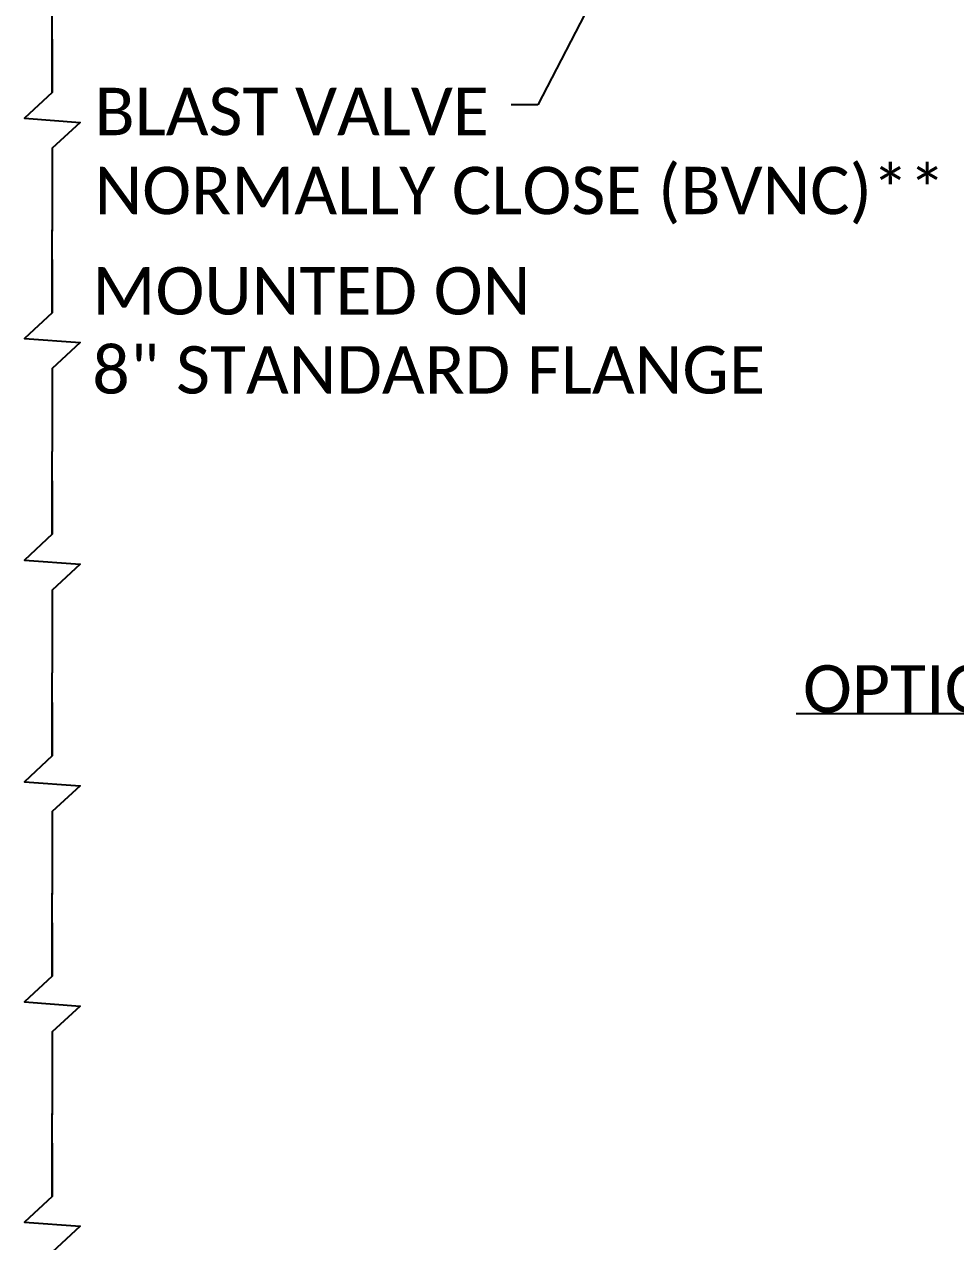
# Model space of a CAD drawing. Header units: millimetres. Extents: x 7589 to 12925, y 625 to 5429.
# Drawn here: x 9983 to 10769, y 3407 to 4434 of the extents above; entities that cross this region are included whole.
import ezdxf
from ezdxf import colors
from ezdxf.entities.mleader import LeaderData, LeaderLine
from ezdxf.math import Vec2, Vec3

# ---------------------------------------------------------------- set-up
doc = ezdxf.new("R2010")
doc.units = ezdxf.units.MM
doc.header["$LTSCALE"] = 307.34
doc.layers.get('0').update_dxf_attribs({"linetype": 'CONTINUOUS'})
doc.styles.get("Standard").update_dxf_attribs({"font": 'calibri.ttf'})

msp = doc.modelspace()

# ---------------------------------------------------------------- linework, layer by layer
at = {"color": 0}
for p, q in [((10006.27898, 4376.78955), (10006.27898, 4446.78955)), ((10006.27898, 4376.78955), (10006.27898, 4446.78955)), ((10006.27898, 4329.78955), (10006.27898, 4259.78955)), ((10006.27898, 4329.78955), (10006.27898, 4259.78955)), ((10006.27898, 4190.9675), (10006.27898, 4260.9675)), ((10006.27898, 4190.9675), (10006.27898, 4260.9675)), ((10006.27898, 4143.9675), (10006.27898, 4073.9675)), ((10006.27898, 4143.9675), (10006.27898, 4073.9675)), ((10006.27898, 4003.9675), (10006.27898, 4073.9675)), ((10006.27898, 4003.9675), (10006.27898, 4073.9675)), ((10006.27898, 3956.9675), (10006.27898, 3886.9675)), ((10006.27898, 3956.9675), (10006.27898, 3886.9675)), ((10006.27898, 3816.9675), (10006.27898, 3886.9675)), ((10006.27898, 3816.9675), (10006.27898, 3886.9675)), ((10006.27898, 3769.9675), (10006.27898, 3699.9675)), ((10006.27898, 3769.9675), (10006.27898, 3699.9675)), ((10006.27898, 3631.14544), (10006.27898, 3701.14544)), ((10006.27898, 3631.14544), (10006.27898, 3701.14544)), ((10006.27898, 3584.14544), (10006.27898, 3514.14544)), ((10006.27898, 3584.14544), (10006.27898, 3514.14544)), ((10006.27898, 3445.32338), (10006.27898, 3515.32338)), ((10006.27898, 3445.32338), (10006.27898, 3515.32338))]:
    msp.add_line(p, q, dxfattribs=at)
for points in [[(10006.27898, 4421.78224), (10006.27898, 4376.78955), (9982.79238, 4355.01304), (10029.76558, 4351.56606), (10006.27898, 4329.78955), (10006.27898, 4260.9675)], [(10006.27898, 4421.78224), (10006.27898, 4376.78955), (9982.79238, 4355.01304), (10029.76558, 4351.56606), (10006.27898, 4329.78955), (10006.27898, 4260.9675)], [(10006.27898, 4235.96018), (10006.27898, 4190.9675), (9982.79238, 4169.19098), (10029.76558, 4165.74401), (10006.27898, 4143.9675), (10006.27898, 4075.14544)], [(10006.27898, 4235.96018), (10006.27898, 4190.9675), (9982.79238, 4169.19098), (10029.76558, 4165.74401), (10006.27898, 4143.9675), (10006.27898, 4075.14544)], [(10006.27898, 4048.96018), (10006.27898, 4003.9675), (9982.79238, 3982.19098), (10029.76558, 3978.74401), (10006.27898, 3956.9675), (10006.27898, 3888.14544)], [(10006.27898, 4048.96018), (10006.27898, 4003.9675), (9982.79238, 3982.19098), (10029.76558, 3978.74401), (10006.27898, 3956.9675), (10006.27898, 3888.14544)], [(10006.27898, 3861.96018), (10006.27898, 3816.9675), (9982.79238, 3795.19098), (10029.76558, 3791.74401), (10006.27898, 3769.9675), (10006.27898, 3701.14544)], [(10006.27898, 3861.96018), (10006.27898, 3816.9675), (9982.79238, 3795.19098), (10029.76558, 3791.74401), (10006.27898, 3769.9675), (10006.27898, 3701.14544)], [(10006.27898, 3676.13812), (10006.27898, 3631.14544), (9982.79238, 3609.36893), (10029.76558, 3605.92195), (10006.27898, 3584.14544), (10006.27898, 3515.32338)], [(10006.27898, 3676.13812), (10006.27898, 3631.14544), (9982.79238, 3609.36893), (10029.76558, 3605.92195), (10006.27898, 3584.14544), (10006.27898, 3515.32338)], [(10006.27898, 3490.31606), (10006.27898, 3445.32338), (9982.79238, 3423.54687), (10029.76558, 3420.09989), (10006.27898, 3398.32338), (10006.27898, 3329.50132)], [(10006.27898, 3490.31606), (10006.27898, 3445.32338), (9982.79238, 3423.54687), (10029.76558, 3420.09989), (10006.27898, 3398.32338), (10006.27898, 3329.50132)]]:
    msp.add_lwpolyline(points, dxfattribs=at)

# ---------------------------------------------------------------- texts
at = {"color": 0, "char_height": 40, "width": 904.0801234, "attachment_point": 1}
for s, insert in [('BLAST VALVE \\PNORMALLY CLOSE (BVNC)**', (10042.01096, 4380.74388)), ('MOUNTED ON\\P8" STANDARD FLANGE', (10040.16443, 4229.39266))]:
    msp.add_mtext(s, dxfattribs=dict(at, insert=insert))

# ---------------------------------------------------------------- leaders
at = {"color": 0}
ml = msp.add_multileader_mtext('Standard', dxfattribs=at)
ml.set_content(' ')
ml.set_leader_properties(linetype='ByLayer')
ml.build(insert=Vec2(0, 0))
ml.multileader.update_dxf_attribs({"text_right_attachment_type": 6, "arrow_head_size": 40})
ctx = ml.context
ctx.base_point, ctx.char_height, ctx.arrow_head_size, ctx.plane_origin = Vec3(10389.83462, 4386.27097), 40, 40, Vec3(10639.44957, 4464.08292)
ctx.right_attachment, ctx.text_align_type = 6, 2
notes = []
notes.append((ctx, [(0, (1, 1, 0), (10416.08078, 4366.25559), (-1, 0), 8, [(0, [(10505.64445, 4539.38928)], 0, [])])]))
ctx.mtext.insert, ctx.mtext.alignment, ctx.mtext.flow_direction = Vec3(10406.08078, 4406.28636), 3, 5
ml = msp.add_multileader_mtext('Standard', dxfattribs=at)
ml.set_content('{\\C256;OPTIONAL}')
ml.set_leader_properties(linetype='ByLayer')
ml.build(insert=Vec2(0, 0))
ml.multileader.update_dxf_attribs({"text_right_attachment_type": 6, "arrow_head_size": 40})
ctx = ml.context
ctx.base_point, ctx.char_height, ctx.arrow_head_size, ctx.plane_origin = Vec3(10638.63501, 3873.05427), 40, 40, Vec3(10988.69323, 3951.42294)
ctx.right_attachment, ctx.text_align_type = 6, 2
notes.append((ctx, [(0, (1, 1, 0), (10913.25039, 3852.56196), (-1, 0), 8, [(0, [(10988.69323, 3951.42294)], 0, [])])]))
ctx.mtext.insert, ctx.mtext.alignment, ctx.mtext.flow_direction = Vec3(10903.25039, 3893.54658), 3, 5
for ctx, leaders in notes:
    for number, flags, end, landing, length, lines in leaders:
        leader = LeaderData()
        leader.index, (leader.has_last_leader_line, leader.has_dogleg_vector, leader.attachment_direction) = number, flags
        leader.last_leader_point, leader.dogleg_vector, leader.dogleg_length = Vec3(end), Vec3(landing), length
        for number, points, colour, breaks in lines:
            line = LeaderLine()
            line.index, line.vertices, line.color, line.breaks = number, Vec3.list(points), colors.encode_raw_color(colour), breaks
            leader.lines.append(line)
        ctx.leaders.append(leader)

doc.saveas('drawing.dxf')
